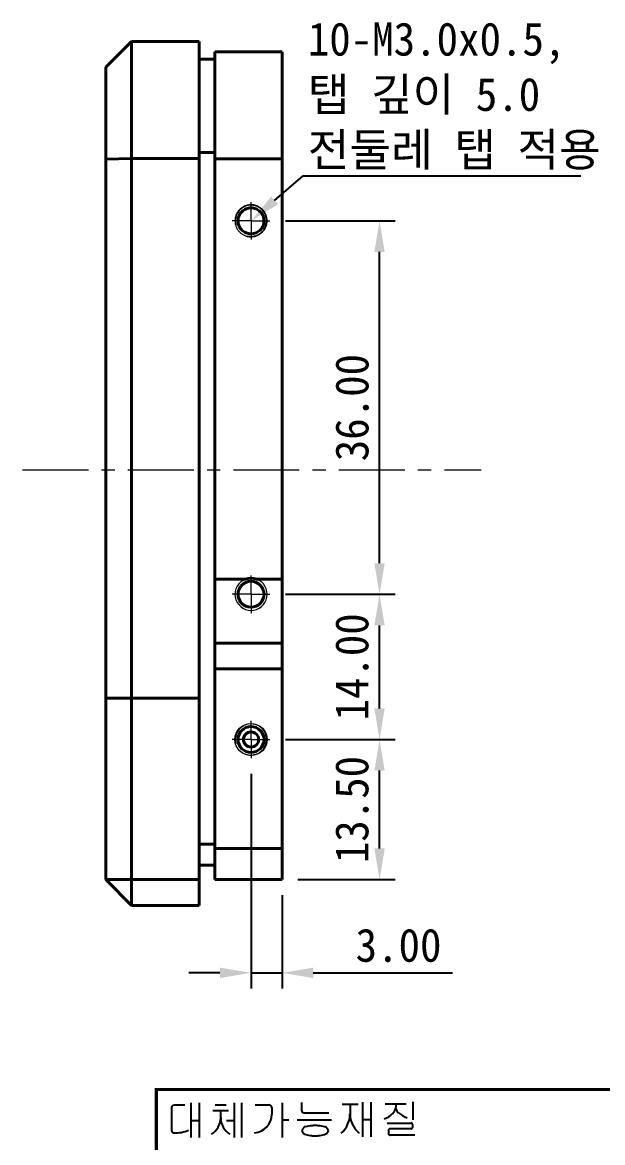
# Model space of a CAD drawing. Header units: millimetres. Extents: x 850 to 1425, y -556 to -156.
# Drawn here: x 1209.2 to 1265.1, y -488.8 to -380.8 of the extents above; entities that cross this region are included whole.
import ezdxf
from ezdxf import colors
from ezdxf.entities.mleader import LeaderData, LeaderLine
from ezdxf.math import Vec2, Vec3

# ---------------------------------------------------------------- set-up
doc = ezdxf.new("R2010")
doc.units = ezdxf.units.MM
doc.linetypes.add('CENTERX2', pattern=[20.32, 12.7, -2.54, 2.54, -2.54])
doc.layers.get('0').update_dxf_attribs({"color": 6})
for name, color, linetype, lineweight in [('CENTER', 1, 'CENTERX2', 9), ('DIM', 2, 'Continuous', 9), ('OUTLINE', 3, 'Continuous', 40), ('은선', 253, 'Continuous', 9)]:
    doc.layers.add(name, color=color, linetype=linetype, lineweight=lineweight)
doc.styles.get("Standard").update_dxf_attribs({"font": '', "height": 3.2})
doc.styles.get('Standard').set_extended_font_data('GulimChe')
doc.dimstyles.new('척도 1배 - (x.xx)', dxfattribs={"dimtxt": 3.2, "dimasz": 3, "dimexe": 1.5, "dimexo": 1.5, "dimgap": 1, "dimtad": 1, "dimzin": 0, "dimdsep": 46, "dimtxsty": 'Standard', "dimcen": 0, "dimclrd": 2, "dimclre": 2, "dimclrt": 2, "dimadec": 0, "dimazin": 0, "dimtfac": 0.75, "dimtmove": 0, "dimatfit": 0, "dimfxl": 1, "dimtfill": 1, "dimtolj": 1, "dimtzin": 0, "dimarcsym": 0})

# ---------------------------------------------------------------- blocks, each defined once
blk = doc.blocks.new('*D137')
at = {"layer": 'Defpoints', "color": 0, "ltscale": 0.5, "transparency": 16777216}
for p in [(1231.24, -451.77), (1234.24, -463.46), (1234.24, -472.45)]:
    blk.add_point(p, dxfattribs=at)
at = {"layer": 'DIM', "color": 2, "lineweight": -2, "ltscale": 0.5, "transparency": 16777216}
for p, q in [((1231.24, -453.27), (1231.24, -473.95)), ((1234.24, -464.96), (1234.24, -473.95)), ((1228.24, -472.45), (1225.24, -472.45)), ((1231.24, -472.45), (1234.24, -472.45)), ((1237.24, -472.45), (1250.65, -472.45))]:
    blk.add_line(p, q, dxfattribs=at)
at = {"layer": 'DIM', "color": 2, "ltscale": 0.5, "transparency": 16777216}
for points in [[(1228.24, -471.95), (1228.24, -472.95), (1231.24, -472.45)], [(1237.24, -471.95), (1237.24, -472.95), (1234.24, -472.45)]]:
    blk.add_solid(points, dxfattribs=at)
at = {"layer": 'DIM', "color": 2, "ltscale": 0.5, "transparency": 16777216, "insert": (1245.45, -469.81), "char_height": 3.2, "attachment_point": 5, "bg_fill": 3, "box_fill_scale": 1.1, "bg_fill_color": 256, "bg_fill_true_color": 13158600, "bg_fill_transparency": 0}
blk.add_mtext('\\A1;3.00', dxfattribs=at)
blk = doc.blocks.new('*D138')
at = {"layer": 'Defpoints', "color": 0, "ltscale": 0.5, "transparency": 16777216}
for p in [(1233.05, -449.96), (1243.62, -449.96), (1234.24, -463.46)]:
    blk.add_point(p, dxfattribs=at)
at = {"layer": 'DIM', "color": 2, "lineweight": -2, "ltscale": 0.5, "transparency": 16777216}
for p, q in [((1234.55, -449.96), (1245.12, -449.96)), ((1243.62, -460.46), (1243.62, -452.96)), ((1235.74, -463.46), (1245.12, -463.46))]:
    blk.add_line(p, q, dxfattribs=at)
at = {"layer": 'DIM', "color": 2, "ltscale": 0.5, "transparency": 16777216}
for points in [[(1243.12, -452.96), (1244.12, -452.96), (1243.62, -449.96)], [(1243.12, -460.46), (1244.12, -460.46), (1243.62, -463.46)]]:
    blk.add_solid(points, dxfattribs=at)
at = {"layer": 'DIM', "color": 2, "ltscale": 0.5, "transparency": 16777216, "insert": (1240.97, -456.71), "char_height": 3.2, "attachment_point": 5, "rotation": 90, "bg_fill": 3, "box_fill_scale": 1.1, "bg_fill_color": 256, "bg_fill_true_color": 13158600, "bg_fill_transparency": 0}
blk.add_mtext('\\A1;13.50', dxfattribs=at)
blk = doc.blocks.new('*D139')
at = {"layer": 'Defpoints', "color": 0, "ltscale": 0.5, "transparency": 16777216}
for p in [(1233.05, -435.96), (1243.62, -435.96), (1233.05, -449.96)]:
    blk.add_point(p, dxfattribs=at)
at = {"layer": 'DIM', "color": 2, "lineweight": -2, "ltscale": 0.5, "transparency": 16777216}
for p, q in [((1234.55, -435.96), (1245.12, -435.96)), ((1243.62, -446.96), (1243.62, -438.96)), ((1234.55, -449.96), (1245.12, -449.96))]:
    blk.add_line(p, q, dxfattribs=at)
at = {"layer": 'DIM', "color": 2, "ltscale": 0.5, "transparency": 16777216}
for points in [[(1243.12, -438.96), (1244.12, -438.96), (1243.62, -435.96)], [(1243.12, -446.96), (1244.12, -446.96), (1243.62, -449.96)]]:
    blk.add_solid(points, dxfattribs=at)
at = {"layer": 'DIM', "color": 2, "ltscale": 0.5, "transparency": 16777216, "insert": (1240.97, -442.96), "char_height": 3.2, "attachment_point": 5, "rotation": 90, "bg_fill": 3, "box_fill_scale": 1.1, "bg_fill_color": 256, "bg_fill_true_color": 13158600, "bg_fill_transparency": 0}
blk.add_mtext('\\A1;14.00', dxfattribs=at)
blk = doc.blocks.new('*D140')
at = {"layer": 'Defpoints', "color": 0, "ltscale": 0.5, "transparency": 16777216}
for p in [(1233.05, -399.96), (1243.62, -399.96), (1233.05, -435.96)]:
    blk.add_point(p, dxfattribs=at)
at = {"layer": 'DIM', "color": 2, "lineweight": -2, "ltscale": 0.5, "transparency": 16777216}
for p, q in [((1234.55, -399.96), (1245.12, -399.96)), ((1243.62, -432.96), (1243.62, -402.96)), ((1234.55, -435.96), (1245.12, -435.96))]:
    blk.add_line(p, q, dxfattribs=at)
at = {"layer": 'DIM', "color": 2, "ltscale": 0.5, "transparency": 16777216}
for points in [[(1243.12, -402.96), (1244.12, -402.96), (1243.62, -399.96)], [(1243.12, -432.96), (1244.12, -432.96), (1243.62, -435.96)]]:
    blk.add_solid(points, dxfattribs=at)
at = {"layer": 'DIM', "color": 2, "ltscale": 0.5, "transparency": 16777216, "insert": (1240.98, -417.96), "char_height": 3.2, "attachment_point": 5, "rotation": 90, "bg_fill": 3, "box_fill_scale": 1.1, "bg_fill_color": 256, "bg_fill_true_color": 13158600, "bg_fill_transparency": 0}
blk.add_mtext('\\A1;36.00', dxfattribs=at)
blk = doc.blocks.new('A-2_규격도면_동인광학')
for p, q in [((374.81, 70.21), (374.81, 66.87)), ((375.62, 70.21), (375.62, 66.87)), ((378.99, 70.21), (378.99, 66.87)), ((379.7, 70.21), (379.7, 66.87)), ((383.63, 70.21), (383.63, 66.87)), ((385.49, 70.25), (385.49, 69.51)), ((391.35, 70.3), (391.35, 66.96)), ((392.16, 70.3), (392.16, 66.96)), ((396.2, 70.32), (396.2, 68.6)), ((372.96, 69.66), (372.96, 67.56)), ((374.26, 69.99), (373.21, 69.99)), ((376.94, 69.48), (378.46, 69.48)), ((377.17, 70.04), (378.23, 70.04)), ((377.7, 68.8), (377.7, 69.48)), ((381.02, 70.02), (382.37, 70.02)), ((382.63, 69.77), (382.63, 69.13)), ((385.75, 69.27), (388.11, 69.27)), ((389.4, 70.08), (390.94, 70.08)), ((390.16, 70.08), (390.16, 69.15)), ((393.55, 70.12), (395.57, 70.12)), ((394.56, 70.12), (394.56, 69.81)), ((394.56, 70.12), (394.56, 69.81)), ((374.81, 68.53), (375.62, 68.53)), ((378.99, 68.49), (378.27, 68.49)), ((383.63, 68.57), (384.28, 68.57)), ((385.06, 68.59), (388.39, 68.59)), ((391.35, 68.62), (392.16, 68.62)), ((393.73, 68.28), (396.02, 68.28)), ((393.85, 67.55), (393.85, 67.28)), ((396.01, 67.73), (394, 67.71)), ((394.06, 67.13), (396.41, 67.13))]:
    blk.add_line(p, q)
at = {"const_width": 0.3}
blk.add_lwpolyline([(371.5, 7.5), (371.5, 71.5), (566.5, 71.5)], dxfattribs=at)
for centre, radius, start, end in [((373.21, 69.73), 0.261, 90, 196.224), ((380.83, 69.13), 1.8, 274.0617, 0), ((382.37, 69.75), 0.269, 4.3858, 90), ((385.73, 69.51), 0.238, 180, 274.8762), ((387.69, 69.15), 2.46, 310.6997, 0), ((392.57, 69.15), 2.41, 180, 230.1829), ((392.72, 70.75), 2.2, 289.6857, 314.5469), ((393.48, 69.97), 1.11, 314.5469, 334.7965), ((393.83, 69.81), 0.731, 334.7965, 0), ((395.26, 69.81), 0.707, 180, 230.0339), ((396.72, 71.55), 2.97, 230.0339, 249.212), ((375.82, 68.8), 1.88, 301.736, 0), ((379.58, 68.8), 1.88, 180, 238.264), ((396.02, 68.1), 0.181, 5.4904, 90), ((395.05, 68), 1.16, 354.5096, 5.4904), ((373.2, 67.56), 0.236, 180, 268.1595), ((373.3, 70.68), 3.36, 268.1595, 293.0296), ((385.89, 67.51), 0.362, 130.787, 175.4096), ((385.89, 67.57), 0.362, 184.5904, 229.213), ((386.05, 67.32), 0.62, 105.5854, 130.787), ((386.05, 67.77), 0.62, 229.213, 254.4146), ((386.69, 65.04), 2.98, 94.5784, 105.5854), ((386.69, 70.04), 2.98, 254.4146, 265.4216), ((386.8, 63.7), 4.33, 90, 94.5784), ((386.8, 71.38), 4.33, 265.4216, 270), ((386.8, 63.7), 4.33, 85.4216, 90), ((386.8, 71.38), 4.33, 270, 274.5784), ((386.9, 65.04), 2.98, 74.4146, 85.4216), ((386.9, 70.04), 2.98, 274.5784, 285.5854), ((387.54, 67.32), 0.62, 49.213, 74.4146), ((387.54, 67.77), 0.62, 285.5854, 310.787), ((387.71, 67.51), 0.362, 4.5904, 49.213), ((387.71, 67.57), 0.362, 310.787, 355.4096), ((394, 67.56), 0.15, 90.4674, 185.5199), ((394.01, 67.28), 0.158, 180, 290.6438), ((396.02, 67.91), 0.182, 265.0661, 354.5096)]:
    blk.add_arc(centre, radius, start, end)
blk = doc.blocks.new('SW_CENTERMARKSYMBOL_2')
at = {"color": 0, "linetype": 'Continuous', "lineweight": 0}
for p, q in [((0, 2.5), (0, 3.3)), ((0, 0), (0, 2.5)), ((-2.5, 0), (-3.3, 0)), ((0, 0), (-2.5, 0)), ((0, 0), (0, -2.5)), ((0, 0), (2.5, 0)), ((2.5, 0), (3.3, 0)), ((0, -2.5), (0, -3.3))]:
    blk.add_line(p, q, dxfattribs=at)

msp = doc.modelspace()

# ---------------------------------------------------------------- linework, layer by layer
at = {"layer": 'OUTLINE'}
for p, q in [((1217.243, -385.158), (1219.743, -382.658)), ((1219.743, -382.658), (1219.743, -393.958)), ((1219.743, -382.658), (1226.243, -382.658)), ((1226.243, -393.958), (1226.243, -382.658)), ((1227.743, -384.358), (1226.243, -384.358)), ((1227.743, -383.658), (1234.243, -383.658)), ((1227.743, -393.975), (1227.743, -383.658)), ((1234.243, -383.658), (1234.243, -393.975)), ((1217.243, -394.001), (1217.243, -385.158)), ((1217.243, -394.001), (1219.743, -393.958)), ((1217.243, -445.98), (1217.243, -394.001)), ((1219.743, -393.958), (1219.743, -445.958)), ((1226.243, -393.958), (1219.743, -393.958)), ((1227.743, -393.358), (1226.243, -393.358)), ((1226.243, -393.958), (1226.243, -445.958)), ((1227.743, -393.975), (1234.243, -393.975)), ((1227.743, -434.498), (1227.743, -393.975)), ((1227.743, -434.498), (1230.722, -434.498)), ((1227.743, -440.658), (1227.743, -434.498)), ((1227.743, -440.658), (1227.743, -443.13)), ((1219.743, -445.958), (1217.243, -445.98)), ((1219.743, -445.958), (1226.243, -445.958)), ((1219.743, -445.958), (1219.743, -463.458)), ((1217.243, -463.458), (1217.243, -445.98)), ((1219.743, -465.958), (1217.243, -463.458)), ((1219.743, -463.458), (1217.243, -463.458)), ((1219.743, -463.458), (1219.743, -465.958))]:
    msp.add_line(p, q, dxfattribs=at)
for centre, radius in [((1231.243, -435.958), 1.25), ((1231.243, -449.958), 1.25), ((1231.243, -449.958), 0.73)]:
    msp.add_circle(centre, radius, dxfattribs=at)
msp.add_ellipse((1231.243, -435.986), major_axis=(0, 1.576), ratio=0.9998476, start_param=5.9465513, end_param=6.6198193, dxfattribs=at)
msp.add_open_spline([(1231.243, -401.208), (1231.407, -401.208), (1231.734, -401.143), (1232.15, -400.865), (1232.382, -400.517), (1232.477, -400.204), (1232.501, -399.958), (1232.477, -399.713), (1232.382, -399.399), (1232.15, -399.051), (1231.734, -398.773), (1231.243, -398.676), (1230.752, -398.773), (1230.336, -399.051), (1230.104, -399.399), (1230.009, -399.713), (1229.985, -399.958), (1230.009, -400.204), (1230.104, -400.517), (1230.336, -400.865), (1230.752, -401.143), (1231.079, -401.208), (1231.243, -401.208)], degree=3, knots=[0, 0, 0, 0, 0.0624178, 0.1248395, 0.1872668, 0.2186331, 0.25, 0.2813669, 0.3127332, 0.3751605, 0.4375822, 0.5, 0.5624178, 0.6248395, 0.6872668, 0.7186331, 0.75, 0.7813669, 0.8127332, 0.8751605, 0.9375822, 1, 1, 1, 1], dxfattribs=at)

# ---------------------------------------------------------------- dimensions: what is measured, and where the dimension line sits
at = {"layer": 'DIM', "ltscale": 0.5}
dim = msp.add_linear_dim(base=(1234.243, -472.453), p1=(1231.243, -451.768), p2=(1234.243, -463.458), dimstyle='척도 1배 - (x.xx)', dxfattribs=at)
dim.commit()
dim.dimension.update_dxf_attribs({"geometry": '*D137', "text_midpoint": (1245.447, -469.814)})

# ---------------------------------------------------------------- next in the draw order: linework, layer by layer
at = {"layer": 'OUTLINE'}
for p, q in [((1227.743, -460.458), (1227.743, -443.13)), ((1226.243, -445.958), (1226.243, -463.458)), ((1227.743, -460.058), (1226.243, -460.058)), ((1227.743, -463.458), (1227.743, -460.458)), ((1227.743, -462.058), (1226.243, -462.058)), ((1219.743, -463.458), (1226.243, -463.458)), ((1226.243, -465.958), (1226.243, -463.458)), ((1226.243, -465.958), (1219.743, -465.958))]:
    msp.add_line(p, q, dxfattribs=at)

# ---------------------------------------------------------------- next in the draw order: dimensions: what is measured, and where the dimension line sits
at = {"layer": 'DIM', "ltscale": 0.5}
dim = msp.add_linear_dim(base=(1243.617, -449.958), p1=(1234.243, -463.458), p2=(1233.053, -449.958), angle=90, dimstyle='척도 1배 - (x.xx)', dxfattribs=at)
dim.commit()
dim.dimension.update_dxf_attribs({"geometry": '*D138', "text_midpoint": (1240.974, -456.708)})

# ---------------------------------------------------------------- next in the draw order: linework, layer by layer
at = {"layer": 'OUTLINE'}
for p, q in [((1227.743, -460.458), (1234.243, -460.458)), ((1234.243, -460.458), (1234.243, -463.458)), ((1227.743, -463.458), (1234.243, -463.458))]:
    msp.add_line(p, q, dxfattribs=at)

# ---------------------------------------------------------------- next in the draw order: dimensions: what is measured, and where the dimension line sits
at = {"layer": 'DIM', "ltscale": 0.5}
dim = msp.add_linear_dim(base=(1243.617, -435.958), p1=(1233.053, -449.958), p2=(1233.053, -435.958), angle=90, dimstyle='척도 1배 - (x.xx)', dxfattribs=at)
dim.commit()
dim.dimension.update_dxf_attribs({"geometry": '*D139', "text_midpoint": (1240.974, -442.958)})

# ---------------------------------------------------------------- next in the draw order: linework, layer by layer
at = {"layer": 'OUTLINE'}
for p, q in [((1227.743, -440.658), (1234.243, -440.658)), ((1234.243, -440.658), (1234.243, -443.13)), ((1234.243, -443.13), (1227.743, -443.13)), ((1234.243, -443.13), (1234.243, -460.458))]:
    msp.add_line(p, q, dxfattribs=at)
at = {"layer": '은선'}
msp.add_circle((1231.243, -449.958), 1.55, dxfattribs=at)
msp.add_arc((1231.243, -449.958), 1.5, 255, 195, dxfattribs=at)

# ---------------------------------------------------------------- next in the draw order: block references
at = {"layer": 'CENTER', "xscale": 0.5485224050757364, "yscale": 0.5485224050757364, "zscale": 0.5485224050757364}
msp.add_blockref('SW_CENTERMARKSYMBOL_2', (1231.243, -449.958), dxfattribs=at)

# ---------------------------------------------------------------- next in the draw order: dimensions: what is measured, and where the dimension line sits
at = {"layer": 'DIM', "ltscale": 0.5}
dim = msp.add_linear_dim(base=(1243.617, -399.958), p1=(1233.053, -435.958), p2=(1233.053, -399.958), angle=90, dimstyle='척도 1배 - (x.xx)', dxfattribs=at)
dim.commit()
dim.dimension.update_dxf_attribs({"geometry": '*D140', "text_midpoint": (1240.979, -417.958)})

# ---------------------------------------------------------------- next in the draw order: linework, layer by layer
at = {"layer": 'CENTER', "ltscale": 0.5}
msp.add_line((1209.223, -423.958), (1253.394, -423.958), dxfattribs=at)
at = {"layer": 'OUTLINE'}
for p, q in [((1234.243, -393.975), (1234.243, -434.498)), ((1231.763, -434.498), (1234.243, -434.498)), ((1234.243, -434.498), (1234.243, -440.658))]:
    msp.add_line(p, q, dxfattribs=at)
at = {"layer": '은선'}
for centre, radius, start, end in [((1231.243, -399.958), 1.5, 255, 195), ((1231.243, -435.958), 1.55, 109.62082, 70.37918)]:
    msp.add_arc(centre, radius, start, end, dxfattribs=at)
msp.add_open_spline([(1231.243, -401.498), (1231.218, -401.498), (1231.167, -401.497), (1231.066, -401.489), (1230.941, -401.471), (1230.794, -401.434), (1230.651, -401.383), (1230.514, -401.318), (1230.383, -401.24), (1230.261, -401.149), (1230.149, -401.047), (1230.047, -400.935), (1229.956, -400.813), (1229.878, -400.683), (1229.813, -400.545), (1229.762, -400.402), (1229.725, -400.255), (1229.703, -400.105), (1229.696, -399.953), (1229.703, -399.802), (1229.725, -399.651), (1229.762, -399.504), (1229.813, -399.361), (1229.878, -399.224), (1229.956, -399.094), (1230.047, -398.972), (1230.149, -398.859), (1230.261, -398.757), (1230.383, -398.667), (1230.514, -398.589), (1230.651, -398.524), (1230.794, -398.473), (1230.941, -398.436), (1231.091, -398.413), (1231.243, -398.406), (1231.395, -398.413), (1231.545, -398.436), (1231.692, -398.473), (1231.835, -398.524), (1231.972, -398.589), (1232.103, -398.667), (1232.225, -398.757), (1232.337, -398.859), (1232.439, -398.972), (1232.53, -399.094), (1232.608, -399.224), (1232.673, -399.361), (1232.724, -399.504), (1232.761, -399.651), (1232.783, -399.802), (1232.79, -399.953), (1232.783, -400.105), (1232.761, -400.255), (1232.724, -400.402), (1232.673, -400.545), (1232.608, -400.683), (1232.53, -400.813), (1232.439, -400.935), (1232.337, -401.047), (1232.225, -401.149), (1232.103, -401.24), (1231.972, -401.318), (1231.835, -401.383), (1231.692, -401.434), (1231.545, -401.471), (1231.42, -401.489), (1231.319, -401.497), (1231.268, -401.498), (1231.243, -401.498)], degree=3, knots=[0, 0, 0, 0, 0.0078142, 0.0156284, 0.0312521, 0.0468759, 0.0624998, 0.0781239, 0.0937482, 0.1093727, 0.1249975, 0.1406224, 0.1562476, 0.171873, 0.1874986, 0.2031244, 0.2187503, 0.2343763, 0.2500024, 0.2656284, 0.2812544, 0.2968803, 0.3125061, 0.3281317, 0.3437571, 0.3593823, 0.3750072, 0.390632, 0.4062565, 0.4218808, 0.4375049, 0.4531288, 0.4687526, 0.4843763, 0.5, 0.5156237, 0.5312474, 0.5468712, 0.5624951, 0.5781192, 0.5937435, 0.609368, 0.6249928, 0.6406177, 0.6562429, 0.6718683, 0.6874939, 0.7031197, 0.7187456, 0.7343716, 0.7499976, 0.7656237, 0.7812497, 0.7968756, 0.8125014, 0.828127, 0.8437524, 0.8593776, 0.8750025, 0.8906273, 0.9062518, 0.9218761, 0.9375002, 0.9531241, 0.9687479, 0.9843716, 0.9921858, 1, 1, 1, 1], dxfattribs=at)

# ---------------------------------------------------------------- next in the draw order: block references
msp.add_blockref('A-2_규격도면_동인광학', (850.618, -555.206))
at = {"layer": 'CENTER', "xscale": 0.5485224050757364, "yscale": 0.5485224050757364, "zscale": 0.5485224050757364}
for p in [(1231.243, -399.958), (1231.243, -435.958)]:
    msp.add_blockref('SW_CENTERMARKSYMBOL_2', p, dxfattribs=at)

# ---------------------------------------------------------------- next in the draw order: leaders
at = {"layer": 'DIM', "ltscale": 0.5}
ml = msp.add_multileader_mtext('Standard', dxfattribs=at)
ml.set_content('\\A1;10-M3.0x0.5,\\P탭 깊이 5.0\\P전둘레 탭 적용', color=256)
ml.set_leader_properties()
ml.build(insert=Vec2(0, 0))
ml.multileader.update_dxf_attribs({"text_left_attachment_type": 5, "text_right_attachment_type": 5, "dogleg_length": 0.36, "arrow_head_size": 3})
ctx = ml.context
ctx.base_point, ctx.char_height, ctx.arrow_head_size, ctx.landing_gap_size, ctx.plane_origin = Vec3(1236.617, -395.625), 3.2, 3, 0.09, Vec3(1271.231, -430.79)
ctx.left_attachment, ctx.right_attachment = 5, 5
notes = []
notes.append((ctx, [(0, (1, 1, 0), (1236.257, -395.625), (1, 0), 0.36, [(0, [(1231.243, -399.958)], 0, [])])]))
ctx.mtext.insert, ctx.mtext.flow_direction = Vec3(1236.707, -380.829), 5
for ctx, leaders in notes:
    for number, flags, end, landing, length, lines in leaders:
        leader = LeaderData()
        leader.index, (leader.has_last_leader_line, leader.has_dogleg_vector, leader.attachment_direction) = number, flags
        leader.last_leader_point, leader.dogleg_vector, leader.dogleg_length = Vec3(end), Vec3(landing), length
        for number, points, colour, breaks in lines:
            line = LeaderLine()
            line.index, line.vertices, line.color, line.breaks = number, Vec3.list(points), colors.encode_raw_color(colour), breaks
            leader.lines.append(line)
        ctx.leaders.append(leader)

doc.saveas('drawing.dxf')
